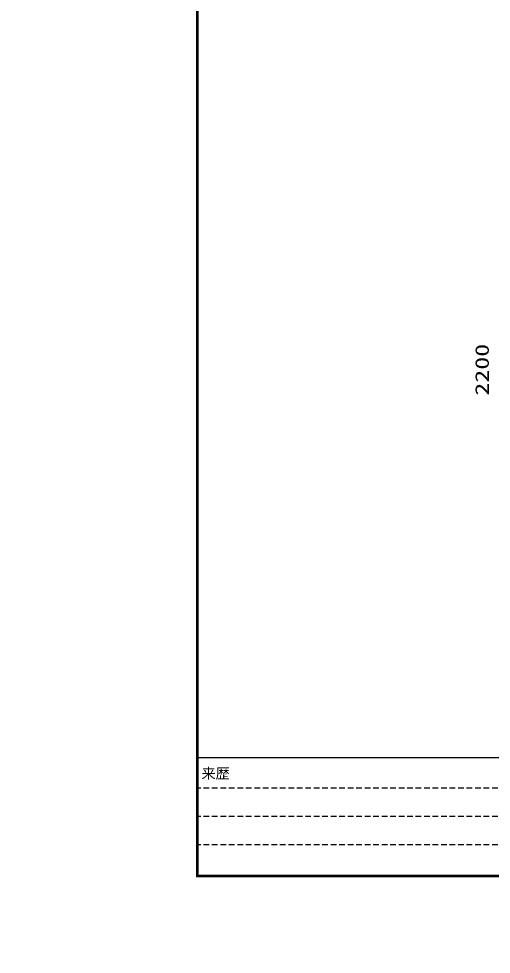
# Model space of a CAD drawing. Units: millimetres, scale not verified. Extents: x -9125 to 8193, y -6841 to 5236.
# Drawn here: x -9125 to -6118, y -6841 to -890 of the extents above; entities that cross this region are included whole.
import ezdxf
from ezdxf.enums import TextEntityAlignment as Align

# ---------------------------------------------------------------- set-up
doc = ezdxf.new("R2010")
doc.units = ezdxf.units.MM
doc.header["$LTSCALE"] = 30
doc.linetypes.add('DASHED1', pattern=[1.8, 1.2, -0.6])
for name, color, linetype, lineweight in [('0-0_KUTAI', 4, 'Continuous', 25), ('0-6_SUNPO', 7, 'Continuous', 25), ('0-7_07', 7, 'Continuous', 25)]:
    doc.layers.add(name, color=color, linetype=linetype, lineweight=lineweight)
doc.styles.add('MS Gothic', font='')
doc.styles.add('ＭＳ ゴシック', font='')
doc.styles.get('MS Gothic').set_extended_font_data('MS Gothic')
doc.styles.get('ＭＳ ゴシック').set_extended_font_data('MS Gothic')

msp = doc.modelspace()

# ---------------------------------------------------------------- linework, layer by layer
at = {"layer": '0-0_KUTAI', "color": 7}
msp.add_solid([(-9124.92, -6841.13), (-9124.92, -6841.13), (-9124.92, -6841.13)], dxfattribs=at)
at = {"layer": '0-0_KUTAI'}
msp.add_solid([(-9124.92, -6841.13), (-9124.92, -6841.13), (-9124.92, -6841.13)], dxfattribs=at)
at = {"layer": '0-7_07'}
for p, q in [((-7993.32, 5236.27), (-7993.32, -6348.53)), ((-7992.72, 5235.67), (-7992.72, -6347.93)), ((-7992.12, 5235.07), (-7992.12, -6347.33)), ((-7991.52, 5234.47), (-7991.52, -6346.73)), ((-7990.92, 5233.87), (-7990.92, -6346.13)), ((-7990.32, 5233.27), (-7990.32, -6345.53)), ((-7989.72, 5232.67), (-7989.72, -6344.93)), ((-7989.12, 5232.07), (-7989.12, -6344.33)), ((-7988.52, 5231.47), (-7988.52, -6343.73)), ((-7987.92, 5230.87), (-7987.92, -6343.13)), ((-7987.32, 5230.27), (-7987.32, -6342.53)), ((-7986.72, 5229.67), (-7986.72, -6341.93)), ((-7986.12, 5229.07), (-7986.12, -6341.33)), ((-7985.52, 5228.47), (-7985.52, -6340.73)), ((-7984.92, 5227.87), (-7984.92, -6340.13)), ((-7984.92, -5590.13), (8185.08, -5590.13)), ((8193.48, -6348.53), (-7993.32, -6348.53)), ((8192.88, -6347.93), (-7992.72, -6347.93)), ((8192.28, -6347.33), (-7992.12, -6347.33)), ((8191.68, -6346.73), (-7991.52, -6346.73)), ((8191.08, -6346.13), (-7990.92, -6346.13)), ((8190.48, -6345.53), (-7990.32, -6345.53)), ((8189.88, -6344.93), (-7989.72, -6344.93)), ((8189.28, -6344.33), (-7989.12, -6344.33)), ((8188.68, -6343.73), (-7988.52, -6343.73)), ((8188.08, -6343.13), (-7987.92, -6343.13)), ((8187.48, -6342.53), (-7987.32, -6342.53)), ((8186.88, -6341.93), (-7986.72, -6341.93)), ((8186.28, -6341.33), (-7986.12, -6341.33)), ((8185.68, -6340.73), (-7985.52, -6340.73)), ((-7984.92, -6340.13), (8185.08, -6340.13))]:
    msp.add_line(p, q, dxfattribs=at)
at = {"layer": '0-7_07', "linetype": 'DASHED1'}
for p, q in [((25.08, -5785.13), (-7984.92, -5785.13)), ((25.08, -5965.13), (-7984.92, -5965.13)), ((25.08, -6145.13), (-7984.92, -6145.13))]:
    msp.add_line(p, q, dxfattribs=at)

# ---------------------------------------------------------------- texts
at = {"layer": '0-6_SUNPO', "color": 3, "style": 'ＭＳ ゴシック', "width": 1.4}
msp.add_text('2200', height=86.59, rotation=90, dxfattribs=at).set_placement((-6107.19, -3287.58), align=Align.BOTTOM_LEFT)
at = {"layer": '0-7_07', "style": 'MS Gothic'}
msp.add_text('来歴', height=65.98, dxfattribs=at).set_placement((-7961.9, -5743.67), align=Align.BOTTOM_LEFT)

doc.saveas('drawing.dxf')
